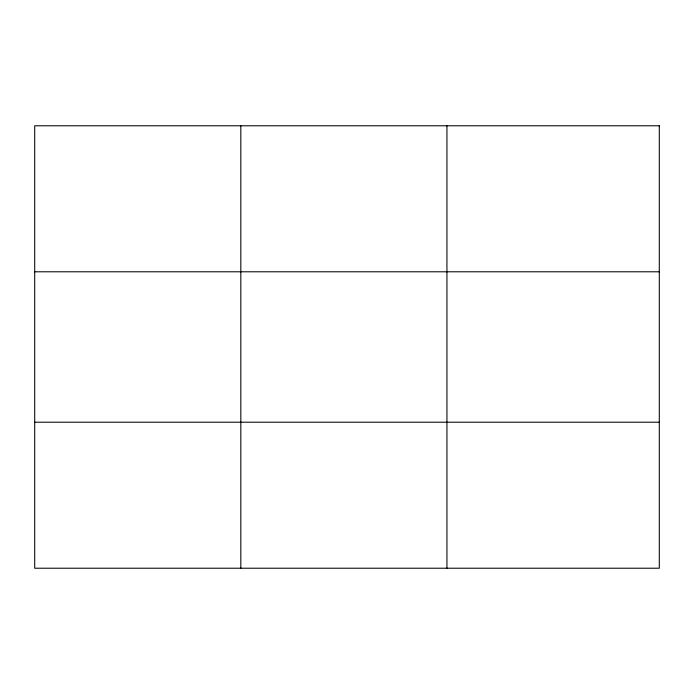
<?xml version="1.0" encoding="UTF-8"?>
<svg xmlns="http://www.w3.org/2000/svg" width="694" height="694" viewBox="0 0 694 694"><rect width="100%" height="100%" fill="white"/><g stroke="black" fill="none" stroke-linecap="round" stroke-linejoin="round"><path stroke-width="1.04" d="M240.818 568.221L240.818 125.779M446.936 568.221L446.936 125.779M34.7 271.788L659.3 271.788M34.7 422.212L659.3 422.212M659.3 125.779L659.3 568.221L34.7 568.221L34.7 125.779L659.3 125.779"/></g></svg>
